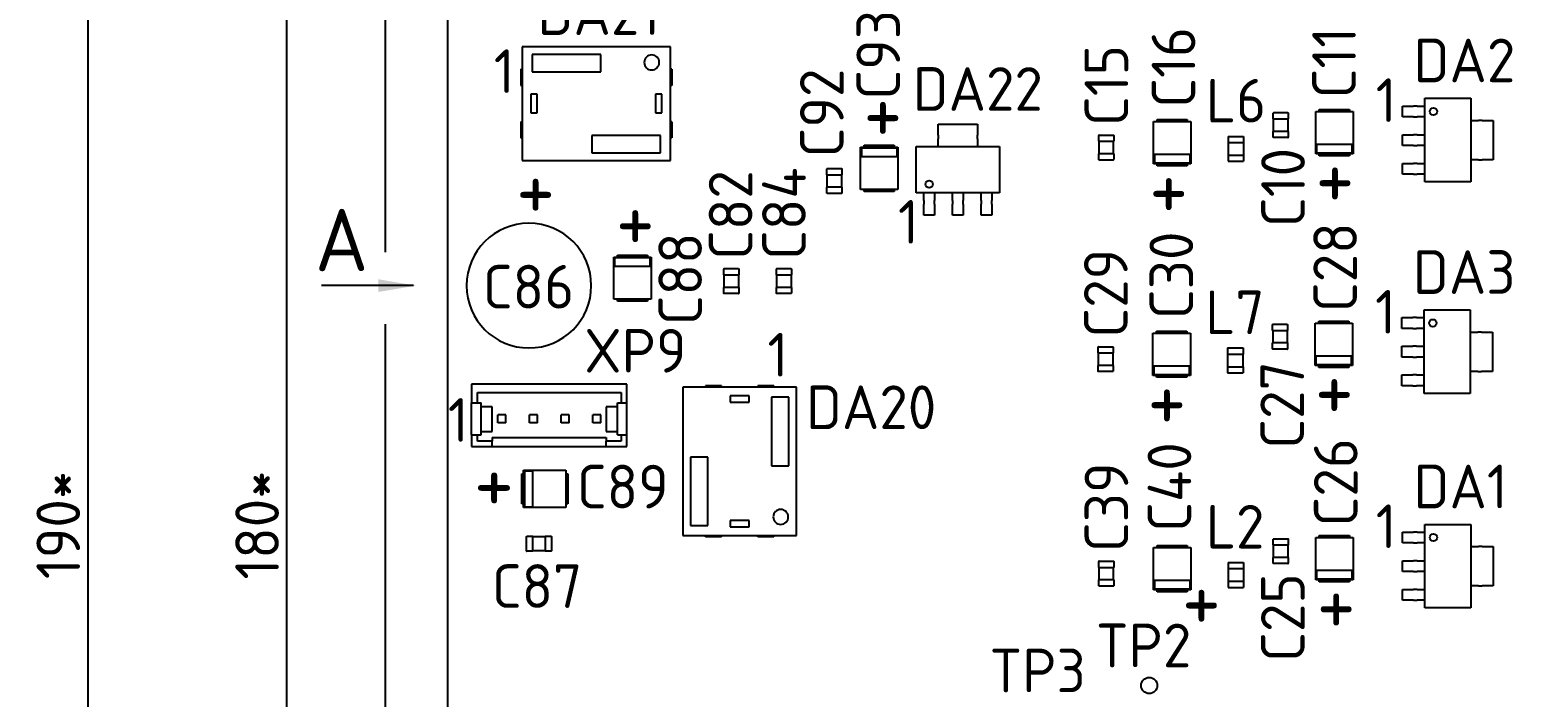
# Model space of a CAD drawing. Extents: x -34 to 51106, y -14166 to 1700.
# Drawn here: x 1425.5 to 1544.4, y 96.9 to 150.5 of the extents above; entities that cross this region are included whole.
import ezdxf

# ---------------------------------------------------------------- set-up
doc = ezdxf.new("R2010")
doc.units = 0
doc.linetypes.add('СПЛОШНАЯ', pattern=[0])
doc.layers.get('0').update_dxf_attribs({"linetype": 'CONTINUOUS'})
doc.layers.get('DEFPOINTS').update_dxf_attribs({"linetype": 'CONTINUOUS'})
for name, color, linetype in [('ВИДЫ', 30, 'CONTINUOUS'), ('РАЗМЕРЫ', 2, 'CONTINUOUS'), ('ТЕКСТ', 4, 'CONTINUOUS')]:
    doc.layers.add(name, color=color, linetype=linetype)
doc.styles.add('GOST_TYPE_B', font='GOST_B.TTF', dxfattribs={"height": 3.5})
doc.dimstyles.new('GOST', dxfattribs={"dimscale": 0, "dimtxt": 3.5, "dimasz": 3.5, "dimexe": 1.25, "dimexo": 0, "dimtad": 1, "dimdec": 3, "dimtxsty": 'GOST_TYPE_B', "dimcen": 5, "dimazin": 3, "dimtm": 1e-09, "dimtfac": 0.75, "dimtdec": 3, "dimtmove": 0, "dimatfit": 3, "dimtolj": 1})

# ---------------------------------------------------------------- blocks, each defined once
blk = doc.blocks.new('*D335')
at = {"layer": 'DEFPOINTS', "color": 0, "linetype": 'CONTINUOUS'}
for p in [(1459.01, 215.72), (1454.01, 205.72), (1459.01, 1.28)]:
    blk.add_point(p, dxfattribs=at)
at = {"layer": 'РАЗМЕРЫ', "color": 0, "linetype": 'СПЛОШНАЯ'}
for p, q in [((1454.01, 205.72), (1454.01, 216.97)), ((1450.51, 215.72), (1447.01, 215.72)), ((1454.01, 215.72), (1459.01, 215.72)), ((1462.51, 215.72), (1466.01, 215.72))]:
    blk.add_line(p, q, dxfattribs=at)
at = {"layer": 'РАЗМЕРЫ', "color": 0}
blk.add_line((1459.01, 1.28), (1459.01, 216.97), dxfattribs=at)
at = {"layer": 'РАЗМЕРЫ', "color": 0, "linetype": 'CONTINUOUS'}
for points in [[(1450.51, 216.3), (1450.51, 215.14), (1454.01, 215.72)], [(1462.51, 216.3), (1462.51, 215.14), (1459.01, 215.72)]]:
    blk.add_solid(points, dxfattribs=at)
at = {"layer": 'РАЗМЕРЫ', "color": 0, "linetype": 'CONTINUOUS', "insert": (1444.53, 218.37), "char_height": 3.5, "attachment_point": 5, "style": 'GOST_TYPE_B'}
blk.add_mtext('\\A1;5*', dxfattribs=at)
blk = doc.blocks.new('*D336')
at = {"layer": 'DEFPOINTS', "color": 0, "linetype": 'CONTINUOUS'}
for p in [(1454.01, 205.72), (1430.14, 15.72), (1437.21, 15.72)]:
    blk.add_point(p, dxfattribs=at)
at = {"layer": 'РАЗМЕРЫ', "color": 0, "linetype": 'СПЛОШНАЯ'}
for p, q in [((1454.01, 205.72), (1428.89, 205.72)), ((1430.14, 202.22), (1430.14, 19.22))]:
    blk.add_line(p, q, dxfattribs=at)
at = {"layer": 'РАЗМЕРЫ', "color": 0}
blk.add_line((1437.21, 15.72), (1428.89, 15.72), dxfattribs=at)
at = {"layer": 'РАЗМЕРЫ', "color": 0, "linetype": 'CONTINUOUS'}
for points in [[(1429.55, 202.22), (1430.72, 202.22), (1430.14, 205.72)], [(1429.55, 19.22), (1430.72, 19.22), (1430.14, 15.72)]]:
    blk.add_solid(points, dxfattribs=at)
at = {"layer": 'РАЗМЕРЫ', "color": 0, "linetype": 'CONTINUOUS', "insert": (1427.76, 110.72), "char_height": 3.5, "attachment_point": 5, "rotation": 90, "style": 'GOST_TYPE_B'}
blk.add_mtext('\\A1;190*', dxfattribs=at)
blk = doc.blocks.new('*D333')
at = {"layer": 'DEFPOINTS', "color": 0, "linetype": 'CONTINUOUS'}
for p in [(1446.09, 200.72), (1459.01, 200.72), (1469.01, 20.72)]:
    blk.add_point(p, dxfattribs=at)
at = {"layer": 'РАЗМЕРЫ', "color": 0}
blk.add_line((1459.01, 200.72), (1444.84, 200.72), dxfattribs=at)
at = {"layer": 'РАЗМЕРЫ', "color": 0, "linetype": 'СПЛОШНАЯ'}
for p, q in [((1446.09, 24.22), (1446.09, 197.22)), ((1469.01, 20.72), (1444.84, 20.72))]:
    blk.add_line(p, q, dxfattribs=at)
at = {"layer": 'РАЗМЕРЫ', "color": 0, "linetype": 'CONTINUOUS'}
for points in [[(1445.5, 197.22), (1446.67, 197.22), (1446.09, 200.72)], [(1445.5, 24.22), (1446.67, 24.22), (1446.09, 20.72)]]:
    blk.add_solid(points, dxfattribs=at)
at = {"layer": 'РАЗМЕРЫ', "color": 0, "linetype": 'CONTINUOUS', "insert": (1443.71, 110.72), "char_height": 3.5, "attachment_point": 5, "rotation": 90, "style": 'GOST_TYPE_B'}
blk.add_mtext('\\A1;180*', dxfattribs=at)

msp = doc.modelspace()

# ---------------------------------------------------------------- linework, layer by layer
at = {"linetype": 'CONTINUOUS'}
for p, q in [((1454.0128, 132.6078), (1454.0128, 205.7206)), ((1464.966, 149.0706), (1464.966, 139.9706)), ((1476.866, 149.0706), (1464.966, 149.0706)), ((1476.866, 139.9706), (1476.866, 149.0706)), ((1465.766, 148.4706), (1465.766, 147.0706)), ((1471.266, 148.4706), (1465.766, 148.4706)), ((1471.266, 147.0706), (1471.266, 148.4706)), ((1464.866, 147.2706), (1464.966, 147.2706)), ((1464.866, 147.2706), (1464.866, 145.9706)), ((1465.766, 147.0706), (1471.266, 147.0706)), ((1476.966, 147.2706), (1476.866, 147.2706)), ((1476.966, 147.2706), (1476.966, 145.9706)), ((1464.866, 145.9706), (1464.966, 145.9706)), ((1465.666, 145.2706), (1465.666, 143.7706)), ((1466.166, 145.2706), (1465.666, 145.2706)), ((1466.166, 143.7706), (1466.166, 145.2706)), ((1475.666, 145.2706), (1475.666, 143.7706)), ((1476.166, 145.2706), (1475.666, 145.2706)), ((1476.166, 143.7706), (1476.166, 145.2706)), ((1476.966, 145.9706), (1476.866, 145.9706)), ((1528.9068, 143.8906), (1528.9068, 144.0496)), ((1528.9068, 144.0496), (1531.3188, 144.0496)), ((1531.3188, 144.0496), (1531.3188, 143.8906)), ((1535.5678, 143.4636), (1535.5678, 144.3276)), ((1535.5678, 144.3276), (1536.1808, 144.3276)), ((1536.1808, 144.3276), (1536.3278, 144.3276)), ((1536.3278, 144.3276), (1536.4515, 144.3276)), ((1536.7458, 144.3276), (1536.4515, 144.3276)), ((1536.7458, 144.3276), (1537.3588, 144.3276)), ((1537.3588, 138.2426), (1537.3588, 144.9486)), ((1537.3588, 144.9486), (1541.0668, 144.9486)), ((1541.0668, 144.9486), (1541.0668, 138.2426)), ((1464.866, 143.0706), (1464.966, 143.0706)), ((1464.866, 143.0706), (1464.866, 141.7706)), ((1465.666, 143.7706), (1466.166, 143.7706)), ((1475.666, 143.7706), (1476.166, 143.7706)), ((1476.966, 143.0706), (1476.866, 143.0706)), ((1476.966, 143.0706), (1476.966, 141.7706)), ((1498.3378, 142.8656), (1501.4878, 142.8656)), ((1498.3378, 142.2526), (1498.3378, 142.8656)), ((1501.4878, 142.8656), (1501.4878, 142.2526)), ((1515.6138, 143.0906), (1518.6118, 143.0906)), ((1515.6138, 139.7006), (1515.6138, 143.0906)), ((1515.9068, 143.0906), (1515.9068, 143.2496)), ((1515.9068, 143.2496), (1518.3188, 143.2496)), ((1518.3188, 143.2496), (1518.3188, 143.0906)), ((1518.6118, 143.0906), (1518.6118, 139.7006)), ((1525.2128, 143.2956), (1525.2128, 143.7656)), ((1525.2128, 143.2956), (1525.2428, 143.2956)), ((1525.2428, 143.7956), (1526.3828, 143.7956)), ((1525.2428, 142.2956), (1525.2428, 143.2956)), ((1525.2428, 143.2956), (1526.3828, 143.2956)), ((1526.3828, 143.2956), (1526.3828, 142.2956)), ((1526.3828, 143.2956), (1526.4128, 143.2956)), ((1526.4128, 143.7656), (1526.4128, 143.2956)), ((1528.6138, 143.8906), (1531.6118, 143.8906)), ((1528.6138, 140.5006), (1528.6138, 143.8906)), ((1531.6118, 143.8906), (1531.6118, 140.5006)), ((1536.1808, 143.4636), (1535.5678, 143.4636)), ((1536.3278, 143.4636), (1536.1808, 143.4636)), ((1536.4515, 143.4636), (1536.3278, 143.4636)), ((1536.4515, 143.4636), (1536.7458, 143.4636)), ((1537.3588, 143.4636), (1536.7458, 143.4636)), ((1541.0668, 143.1706), (1541.6798, 143.1706)), ((1541.9742, 143.1706), (1541.6798, 143.1706)), ((1541.9742, 143.1706), (1542.0978, 143.1706)), ((1542.0978, 143.1706), (1542.2448, 143.1706)), ((1542.2448, 143.1706), (1542.8578, 143.1706)), ((1542.8578, 143.1706), (1542.8578, 140.0206)), ((1464.866, 141.7706), (1464.966, 141.7706)), ((1470.566, 141.9706), (1470.566, 140.5706)), ((1476.066, 141.9706), (1470.566, 141.9706)), ((1476.066, 140.5706), (1476.066, 141.9706)), ((1476.966, 141.7706), (1476.866, 141.7706)), ((1498.3378, 142.1056), (1498.3378, 142.2526)), ((1498.3378, 141.9819), (1498.3378, 142.1056)), ((1498.3378, 141.9819), (1498.3378, 141.6876)), ((1498.3378, 141.0746), (1498.3378, 141.6876)), ((1501.4878, 142.2526), (1501.4878, 142.1056)), ((1501.4878, 142.1056), (1501.4878, 141.9819)), ((1501.4878, 141.6876), (1501.4878, 141.9819)), ((1501.4878, 141.6876), (1501.4878, 141.0746)), ((1511.2128, 141.4956), (1511.2128, 141.9656)), ((1511.2428, 141.9956), (1512.3828, 141.9956)), ((1512.4128, 141.9656), (1512.4128, 141.4956)), ((1521.5878, 141.8956), (1522.8378, 141.8956)), ((1521.5878, 141.8956), (1521.5878, 141.3956)), ((1522.8378, 141.8956), (1522.8378, 141.3956)), ((1525.2128, 141.8256), (1525.2128, 142.2956)), ((1525.2428, 142.2956), (1525.2128, 142.2956)), ((1526.3828, 142.2956), (1525.2428, 142.2956)), ((1526.3828, 141.7956), (1525.2428, 141.7956)), ((1526.4128, 142.2956), (1526.3828, 142.2956)), ((1526.4128, 142.2956), (1526.4128, 141.8256)), ((1535.5678, 141.1636), (1535.5678, 142.0276)), ((1535.5678, 142.0276), (1536.1808, 142.0276)), ((1536.1808, 142.0276), (1536.3278, 142.0276)), ((1536.3278, 142.0276), (1536.4515, 142.0276)), ((1536.7458, 142.0276), (1536.4515, 142.0276)), ((1536.7458, 142.0276), (1537.3588, 142.0276)), ((1470.566, 140.5706), (1476.066, 140.5706)), ((1492.1138, 137.6256), (1492.1138, 141.0156)), ((1492.1138, 141.0156), (1495.1118, 141.0156)), ((1492.1818, 140.9486), (1492.1818, 140.2696)), ((1495.0438, 140.9486), (1492.1818, 140.9486)), ((1492.4068, 141.0156), (1492.4068, 141.1746)), ((1492.4068, 141.1746), (1494.8188, 141.1746)), ((1494.8188, 141.1746), (1494.8188, 141.0156)), ((1495.0438, 140.2696), (1495.0438, 140.9486)), ((1495.1118, 141.0156), (1495.1118, 137.6256)), ((1496.5598, 141.0746), (1503.2658, 141.0746)), ((1496.5598, 137.3666), (1496.5598, 141.0746)), ((1503.2658, 141.0746), (1503.2658, 137.3666)), ((1511.2128, 141.4956), (1511.2428, 141.4956)), ((1511.2128, 140.0256), (1511.2128, 140.4956)), ((1511.2428, 140.4956), (1511.2128, 140.4956)), ((1511.2428, 140.4956), (1511.2428, 141.4956)), ((1511.2428, 141.4956), (1512.3828, 141.4956)), ((1512.3828, 140.4956), (1511.2428, 140.4956)), ((1512.3828, 141.4956), (1512.3828, 140.4956)), ((1512.3828, 141.4956), (1512.4128, 141.4956)), ((1512.4128, 140.4956), (1512.3828, 140.4956)), ((1512.4128, 140.4956), (1512.4128, 140.0256)), ((1518.5438, 140.4466), (1515.6818, 140.4466)), ((1515.6818, 140.4466), (1515.6818, 139.7676)), ((1518.5438, 139.7676), (1518.5438, 140.4466)), ((1521.5878, 141.3956), (1522.8378, 141.3956)), ((1521.5878, 140.3956), (1522.8378, 140.3956)), ((1521.5878, 140.3956), (1521.5878, 139.8956)), ((1521.6003, 141.3956), (1521.6003, 140.3956)), ((1522.8253, 141.3956), (1522.8253, 140.3956)), ((1522.8378, 140.3956), (1522.8378, 139.8956)), ((1531.6118, 140.5006), (1528.6138, 140.5006)), ((1531.5438, 141.2466), (1528.6818, 141.2466)), ((1528.6818, 141.2466), (1528.6818, 140.5676)), ((1528.6818, 140.5676), (1531.5438, 140.5676)), ((1528.9068, 140.3416), (1528.9068, 140.5006)), ((1531.3188, 140.3416), (1528.9068, 140.3416)), ((1531.3188, 140.5006), (1531.3188, 140.3416)), ((1531.5438, 140.5676), (1531.5438, 141.2466)), ((1536.1808, 141.1636), (1535.5678, 141.1636)), ((1536.3278, 141.1636), (1536.1808, 141.1636)), ((1536.4515, 141.1636), (1536.3278, 141.1636)), ((1536.4515, 141.1636), (1536.7458, 141.1636)), ((1537.3588, 141.1636), (1536.7458, 141.1636)), ((1464.966, 139.9706), (1476.866, 139.9706)), ((1489.4128, 138.8206), (1489.4128, 139.2906)), ((1489.4428, 139.3206), (1490.5828, 139.3206)), ((1490.6128, 139.2906), (1490.6128, 138.8206)), ((1492.1818, 140.2696), (1495.0438, 140.2696)), ((1512.3828, 139.9956), (1511.2428, 139.9956)), ((1518.6118, 139.7006), (1515.6138, 139.7006)), ((1515.6818, 139.7676), (1518.5438, 139.7676)), ((1515.9068, 139.5416), (1515.9068, 139.7006)), ((1518.3188, 139.5416), (1515.9068, 139.5416)), ((1518.3188, 139.7006), (1518.3188, 139.5416)), ((1521.5878, 139.8956), (1522.8378, 139.8956)), ((1535.5678, 138.8636), (1535.5678, 139.7276)), ((1535.5678, 139.7276), (1536.1808, 139.7276)), ((1536.1808, 139.7276), (1536.3278, 139.7276)), ((1536.3278, 139.7276), (1536.4515, 139.7276)), ((1536.7458, 139.7276), (1536.4515, 139.7276)), ((1536.7458, 139.7276), (1537.3588, 139.7276)), ((1541.6798, 140.0206), (1541.0668, 140.0206)), ((1541.6798, 140.0206), (1541.9742, 140.0206)), ((1542.0978, 140.0206), (1541.9742, 140.0206)), ((1542.2448, 140.0206), (1542.0978, 140.0206)), ((1542.8578, 140.0206), (1542.2448, 140.0206)), ((1489.4128, 138.8206), (1489.4428, 138.8206)), ((1489.4428, 137.8206), (1489.4428, 138.8206)), ((1489.4428, 138.8206), (1490.5828, 138.8206)), ((1490.5828, 138.8206), (1490.5828, 137.8206)), ((1490.5828, 138.8206), (1490.6128, 138.8206)), ((1536.1808, 138.8636), (1535.5678, 138.8636)), ((1536.3278, 138.8636), (1536.1808, 138.8636)), ((1536.4515, 138.8636), (1536.3278, 138.8636)), ((1536.4515, 138.8636), (1536.7458, 138.8636)), ((1537.3588, 138.8636), (1536.7458, 138.8636)), ((1541.0668, 138.2426), (1537.3588, 138.2426)), ((1489.4128, 137.3506), (1489.4128, 137.8206)), ((1489.4428, 137.8206), (1489.4128, 137.8206)), ((1490.5828, 137.8206), (1489.4428, 137.8206)), ((1490.5828, 137.3206), (1489.4428, 137.3206)), ((1490.6128, 137.8206), (1490.5828, 137.8206)), ((1490.6128, 137.8206), (1490.6128, 137.3506)), ((1495.1118, 137.6256), (1492.1138, 137.6256)), ((1492.4068, 137.4666), (1492.4068, 137.6256)), ((1494.8188, 137.4666), (1492.4068, 137.4666)), ((1494.8188, 137.6256), (1494.8188, 137.4666)), ((1503.2658, 137.3666), (1496.5598, 137.3666)), ((1497.1808, 136.7536), (1497.1808, 137.3666)), ((1498.0448, 137.3666), (1498.0448, 136.7536)), ((1499.4808, 136.7536), (1499.4808, 137.3666)), ((1500.3448, 137.3666), (1500.3448, 136.7536)), ((1501.7808, 136.7536), (1501.7808, 137.3666)), ((1502.6448, 137.3666), (1502.6448, 136.7536)), ((1497.1808, 136.7536), (1497.1808, 136.4592)), ((1497.1808, 136.3356), (1497.1808, 136.4592)), ((1497.1808, 136.1886), (1497.1808, 136.3356)), ((1497.1808, 135.5756), (1497.1808, 136.1886)), ((1498.0448, 135.5756), (1497.1808, 135.5756)), ((1498.0448, 136.4592), (1498.0448, 136.7536)), ((1498.0448, 136.4592), (1498.0448, 136.3356)), ((1498.0448, 136.3356), (1498.0448, 136.1886)), ((1498.0448, 136.1886), (1498.0448, 135.5756)), ((1499.4808, 136.7536), (1499.4808, 136.4592)), ((1499.4808, 136.3356), (1499.4808, 136.4592)), ((1499.4808, 136.1886), (1499.4808, 136.3356)), ((1499.4808, 135.5756), (1499.4808, 136.1886)), ((1500.3448, 135.5756), (1499.4808, 135.5756)), ((1500.3448, 136.4592), (1500.3448, 136.7536)), ((1500.3448, 136.4592), (1500.3448, 136.3356)), ((1500.3448, 136.3356), (1500.3448, 136.1886)), ((1500.3448, 136.1886), (1500.3448, 135.5756)), ((1501.7808, 136.7536), (1501.7808, 136.4592)), ((1501.7808, 136.3356), (1501.7808, 136.4592)), ((1501.7808, 136.1886), (1501.7808, 136.3356)), ((1501.7808, 135.5756), (1501.7808, 136.1886)), ((1502.6448, 135.5756), (1501.7808, 135.5756)), ((1502.6448, 136.4592), (1502.6448, 136.7536)), ((1502.6448, 136.4592), (1502.6448, 136.3356)), ((1502.6448, 136.3356), (1502.6448, 136.1886)), ((1502.6448, 136.1886), (1502.6448, 135.5756)), ((1472.3138, 128.8256), (1472.3138, 132.2156)), ((1472.3138, 132.2156), (1475.3118, 132.2156)), ((1472.3818, 132.1486), (1472.3818, 131.4696)), ((1475.2438, 132.1486), (1472.3818, 132.1486)), ((1472.6068, 132.2156), (1472.6068, 132.3746)), ((1472.6068, 132.3746), (1475.0188, 132.3746)), ((1475.0188, 132.3746), (1475.0188, 132.2156)), ((1475.2438, 131.4696), (1475.2438, 132.1486)), ((1475.3118, 132.2156), (1475.3118, 128.8256)), ((1472.3818, 131.4696), (1475.2438, 131.4696)), ((1481.1427, 130.7835), (1481.1427, 131.2535)), ((1481.1727, 131.2835), (1482.3127, 131.2835)), ((1482.3427, 131.2535), (1482.3427, 130.7835)), ((1485.3638, 130.7835), (1485.3638, 131.2535)), ((1485.3938, 131.2835), (1486.5338, 131.2835)), ((1486.5638, 131.2535), (1486.5638, 130.7835)), ((1481.1427, 130.7835), (1481.1727, 130.7835)), ((1481.1427, 129.3135), (1481.1427, 129.7835)), ((1481.1727, 129.7835), (1481.1427, 129.7835)), ((1481.1727, 129.7835), (1481.1727, 130.7835)), ((1481.1727, 130.7835), (1482.3127, 130.7835)), ((1482.3127, 129.7835), (1481.1727, 129.7835)), ((1482.3127, 130.7835), (1482.3127, 129.7835)), ((1482.3127, 130.7835), (1482.3427, 130.7835)), ((1482.3427, 129.7835), (1482.3127, 129.7835)), ((1482.3427, 129.7835), (1482.3427, 129.3135)), ((1485.3638, 130.7835), (1485.3938, 130.7835)), ((1485.3638, 129.3135), (1485.3638, 129.7835)), ((1485.3938, 129.7835), (1485.3638, 129.7835)), ((1485.3938, 129.7835), (1485.3938, 130.7835)), ((1485.3938, 130.7835), (1486.5338, 130.7835)), ((1486.5338, 129.7835), (1485.3938, 129.7835)), ((1486.5338, 130.7835), (1486.5338, 129.7835)), ((1486.5338, 130.7835), (1486.5638, 130.7835)), ((1486.5638, 129.7835), (1486.5338, 129.7835)), ((1486.5638, 129.7835), (1486.5638, 129.3135)), ((1475.3118, 128.8256), (1472.3138, 128.8256)), ((1472.6068, 128.6666), (1472.6068, 128.8256)), ((1475.0188, 128.6666), (1472.6068, 128.6666)), ((1475.0188, 128.8256), (1475.0188, 128.6666)), ((1482.3127, 129.2835), (1481.1727, 129.2835)), ((1486.5338, 129.2835), (1485.3938, 129.2835)), ((1535.5178, 126.4886), (1535.5178, 127.3526)), ((1535.5178, 127.3526), (1536.1308, 127.3526)), ((1536.1308, 127.3526), (1536.2778, 127.3526)), ((1536.2778, 127.3526), (1536.4015, 127.3526)), ((1536.6958, 127.3526), (1536.4015, 127.3526)), ((1536.6958, 127.3526), (1537.3088, 127.3526)), ((1537.3088, 127.9736), (1541.0168, 127.9736)), ((1537.3088, 121.2676), (1537.3088, 127.9736)), ((1537.3088, 127.9736), (1541.0168, 127.9736)), ((1541.0168, 127.9736), (1541.0168, 121.2676)), ((1454.0128, 25.7206), (1454.0128, 126.841)), ((1515.5638, 126.1156), (1518.5618, 126.1156)), ((1515.5638, 122.7256), (1515.5638, 126.1156)), ((1515.8568, 126.1156), (1515.8568, 126.2746)), ((1515.8568, 126.2746), (1518.2688, 126.2746)), ((1518.2688, 126.2746), (1518.2688, 126.1156)), ((1518.5618, 126.1156), (1518.5618, 122.7256)), ((1525.1628, 126.3206), (1525.1628, 126.7906)), ((1525.1628, 126.3206), (1525.1928, 126.3206)), ((1525.1928, 126.8206), (1526.3328, 126.8206)), ((1525.1928, 125.3206), (1525.1928, 126.3206)), ((1525.1928, 126.3206), (1526.3328, 126.3206)), ((1526.3328, 126.3206), (1526.3328, 125.3206)), ((1526.3328, 126.3206), (1526.3628, 126.3206)), ((1526.3628, 126.7906), (1526.3628, 126.3206)), ((1528.5638, 126.9156), (1531.5618, 126.9156)), ((1528.5638, 123.5256), (1528.5638, 126.9156)), ((1528.8568, 126.9156), (1528.8568, 127.0746)), ((1528.8568, 127.0746), (1531.2688, 127.0746)), ((1531.2688, 127.0746), (1531.2688, 126.9156)), ((1531.5618, 126.9156), (1531.5618, 123.5256)), ((1536.1308, 126.4886), (1535.5178, 126.4886)), ((1536.2778, 126.4886), (1536.1308, 126.4886)), ((1536.4015, 126.4886), (1536.2778, 126.4886)), ((1536.4015, 126.4886), (1536.6958, 126.4886)), ((1537.3088, 126.4886), (1536.6958, 126.4886)), ((1541.0168, 126.1956), (1541.6298, 126.1956)), ((1541.9242, 126.1956), (1541.6298, 126.1956)), ((1541.9242, 126.1956), (1542.0478, 126.1956)), ((1542.0478, 126.1956), (1542.1948, 126.1956)), ((1542.1948, 126.1956), (1542.8078, 126.1956)), ((1542.8078, 126.1956), (1542.8078, 123.0456)), ((1511.1628, 124.5206), (1511.1628, 124.9906)), ((1511.1928, 125.0206), (1512.3328, 125.0206)), ((1512.3628, 124.9906), (1512.3628, 124.5206)), ((1521.5378, 124.9206), (1522.7878, 124.9206)), ((1521.5378, 124.9206), (1521.5378, 124.4206)), ((1522.7878, 124.9206), (1522.7878, 124.4206)), ((1525.1628, 124.8506), (1525.1628, 125.3206)), ((1525.1928, 125.3206), (1525.1628, 125.3206)), ((1526.3328, 125.3206), (1525.1928, 125.3206)), ((1526.3628, 125.3206), (1526.3328, 125.3206)), ((1526.3628, 125.3206), (1526.3628, 124.8506)), ((1535.5178, 124.1886), (1535.5178, 125.0526)), ((1535.5178, 125.0526), (1536.1308, 125.0526)), ((1536.1308, 125.0526), (1536.2778, 125.0526)), ((1536.2778, 125.0526), (1536.4015, 125.0526)), ((1536.6958, 125.0526), (1536.4015, 125.0526)), ((1536.6958, 125.0526), (1537.3088, 125.0526)), ((1511.1628, 124.5206), (1511.1928, 124.5206)), ((1511.1928, 123.5206), (1511.1928, 124.5206)), ((1511.1928, 124.5206), (1512.3328, 124.5206)), ((1512.3328, 124.5206), (1512.3328, 123.5206)), ((1512.3328, 124.5206), (1512.3628, 124.5206)), ((1521.5378, 124.4206), (1522.7878, 124.4206)), ((1521.5503, 124.4206), (1521.5503, 123.4206)), ((1522.7753, 124.4206), (1522.7753, 123.4206)), ((1526.3328, 124.8206), (1525.1928, 124.8206)), ((1531.4938, 124.2716), (1528.6318, 124.2716)), ((1528.6318, 124.2716), (1528.6318, 123.5926)), ((1531.4938, 123.5926), (1531.4938, 124.2716)), ((1536.1308, 124.1886), (1535.5178, 124.1886)), ((1536.2778, 124.1886), (1536.1308, 124.1886)), ((1536.4015, 124.1886), (1536.2778, 124.1886)), ((1536.4015, 124.1886), (1536.6958, 124.1886)), ((1537.3088, 124.1886), (1536.6958, 124.1886)), ((1511.1628, 123.0506), (1511.1628, 123.5206)), ((1511.1928, 123.5206), (1511.1628, 123.5206)), ((1512.3328, 123.5206), (1511.1928, 123.5206)), ((1512.3328, 123.0206), (1511.1928, 123.0206)), ((1512.3628, 123.5206), (1512.3328, 123.5206)), ((1512.3628, 123.5206), (1512.3628, 123.0506)), ((1518.5618, 122.7256), (1515.5638, 122.7256)), ((1518.4938, 123.4716), (1515.6318, 123.4716)), ((1515.6318, 123.4716), (1515.6318, 122.7926)), ((1515.6318, 122.7926), (1518.4938, 122.7926)), ((1515.8568, 122.5666), (1515.8568, 122.7256)), ((1518.2688, 122.5666), (1515.8568, 122.5666)), ((1518.2688, 122.7256), (1518.2688, 122.5666)), ((1518.4938, 122.7926), (1518.4938, 123.4716)), ((1521.5378, 123.4206), (1522.7878, 123.4206)), ((1521.5378, 123.4206), (1521.5378, 122.9206)), ((1521.5378, 122.9206), (1522.7878, 122.9206)), ((1522.7878, 123.4206), (1522.7878, 122.9206)), ((1531.5618, 123.5256), (1528.5638, 123.5256)), ((1528.6318, 123.5926), (1531.4938, 123.5926)), ((1528.8568, 123.3666), (1528.8568, 123.5256)), ((1531.2688, 123.3666), (1528.8568, 123.3666)), ((1531.2688, 123.5256), (1531.2688, 123.3666)), ((1535.5178, 121.8886), (1535.5178, 122.7526)), ((1535.5178, 122.7526), (1536.1308, 122.7526)), ((1536.1308, 122.7526), (1536.2778, 122.7526)), ((1536.2778, 122.7526), (1536.4015, 122.7526)), ((1536.6958, 122.7526), (1536.4015, 122.7526)), ((1536.6958, 122.7526), (1537.3088, 122.7526)), ((1541.6298, 123.0456), (1541.0168, 123.0456)), ((1541.6298, 123.0456), (1541.9242, 123.0456)), ((1542.0478, 123.0456), (1541.9242, 123.0456)), ((1542.1948, 123.0456), (1542.0478, 123.0456)), ((1542.8078, 123.0456), (1542.1948, 123.0456)), ((1460.9178, 122.0206), (1460.9178, 120.5073)), ((1473.3678, 122.0206), (1460.9178, 122.0206)), ((1461.3884, 120.5073), (1461.3884, 121.355)), ((1461.3884, 121.355), (1472.8973, 121.355)), ((1472.8973, 121.355), (1472.8973, 120.5073)), ((1473.3678, 120.5073), (1473.3678, 122.0206)), ((1486.9628, 121.7706), (1477.8628, 121.7706)), ((1477.8628, 121.7706), (1477.8628, 109.8706)), ((1479.6628, 121.8706), (1479.6628, 121.7706)), ((1480.9628, 121.8706), (1479.6628, 121.8706)), ((1480.9628, 121.8706), (1480.9628, 121.7706)), ((1485.1628, 121.8706), (1483.8628, 121.8706)), ((1483.8628, 121.8706), (1483.8628, 121.7706)), ((1485.1628, 121.8706), (1485.1628, 121.7706)), ((1486.9628, 109.8706), (1486.9628, 121.7706)), ((1536.1308, 121.8886), (1535.5178, 121.8886)), ((1536.2778, 121.8886), (1536.1308, 121.8886)), ((1536.4015, 121.8886), (1536.2778, 121.8886)), ((1536.4015, 121.8886), (1536.6958, 121.8886)), ((1537.3088, 121.8886), (1536.6958, 121.8886)), ((1460.9178, 120.5073), (1461.3884, 120.5073)), ((1460.9178, 120.3706), (1460.9178, 120.5073)), ((1460.9178, 118.0906), (1460.9178, 120.3706)), ((1461.3884, 120.5073), (1461.6828, 120.5073)), ((1461.6828, 120.3706), (1461.6828, 120.5073)), ((1461.6828, 118.0906), (1461.6828, 120.3706)), ((1462.5728, 120.2106), (1461.6828, 120.2106)), ((1462.5728, 118.2306), (1462.5728, 120.2106)), ((1472.6028, 120.2106), (1471.7128, 120.2106)), ((1471.7128, 120.2106), (1471.7128, 118.2306)), ((1472.6028, 120.3706), (1472.6028, 120.5073)), ((1472.6028, 120.5073), (1472.8973, 120.5073)), ((1472.6028, 118.0906), (1472.6028, 120.3706)), ((1472.8973, 120.5073), (1473.3678, 120.5073)), ((1473.3678, 120.3706), (1473.3678, 120.5073)), ((1473.3678, 118.0906), (1473.3678, 120.3706)), ((1483.1628, 121.0706), (1481.6628, 121.0706)), ((1481.6628, 121.0706), (1481.6628, 120.5706)), ((1481.6628, 120.5706), (1483.1628, 120.5706)), ((1483.1628, 120.5706), (1483.1628, 121.0706)), ((1486.3628, 120.9706), (1484.9628, 120.9706)), ((1484.9628, 120.9706), (1484.9628, 115.4706)), ((1486.3628, 115.4706), (1486.3628, 120.9706)), ((1541.0168, 121.2676), (1537.3088, 121.2676)), ((1463.0153, 118.9131), (1463.0153, 119.5481)), ((1463.6503, 119.5481), (1463.0153, 119.5481)), ((1463.6503, 118.9131), (1463.6503, 119.5481)), ((1465.5553, 118.9131), (1465.5553, 119.5481)), ((1466.1903, 119.5481), (1465.5553, 119.5481)), ((1466.1903, 118.9131), (1466.1903, 119.5481)), ((1468.0953, 118.9131), (1468.0953, 119.5481)), ((1468.7303, 119.5481), (1468.0953, 119.5481)), ((1468.7303, 118.9131), (1468.7303, 119.5481)), ((1470.6353, 118.9131), (1470.6353, 119.5481)), ((1471.2703, 119.5481), (1470.6353, 119.5481)), ((1471.2703, 118.9131), (1471.2703, 119.5481)), ((1460.9178, 117.9539), (1460.9178, 118.0906)), ((1460.9178, 117.9539), (1461.3884, 117.9539)), ((1460.9178, 117.9539), (1460.9178, 117.0206)), ((1461.3884, 117.4361), (1461.3884, 117.9539)), ((1461.3884, 117.9539), (1461.6828, 117.9539)), ((1461.6828, 118.2306), (1462.5728, 118.2306)), ((1461.6828, 117.9539), (1461.6828, 118.0906)), ((1463.6503, 118.9131), (1463.0153, 118.9131)), ((1466.1903, 118.9131), (1465.5553, 118.9131)), ((1468.7303, 118.9131), (1468.0953, 118.9131)), ((1471.2703, 118.9131), (1470.6353, 118.9131)), ((1471.7128, 118.2306), (1472.6028, 118.2306)), ((1472.6028, 117.9539), (1472.6028, 118.0906)), ((1472.6028, 117.9539), (1472.8973, 117.9539)), ((1472.8973, 117.9539), (1473.3678, 117.9539)), ((1472.8973, 117.9539), (1472.8973, 117.4362)), ((1473.3678, 117.9539), (1473.3678, 118.0906)), ((1473.3678, 117.0206), (1473.3678, 117.9539)), ((1460.9178, 117.0206), (1462.5728, 117.0206)), ((1462.5728, 117.4361), (1461.3884, 117.4361)), ((1462.5728, 117.7306), (1471.7128, 117.7306)), ((1462.5728, 117.7306), (1462.5728, 117.4361)), ((1462.5728, 117.0206), (1462.5728, 117.4361)), ((1462.5728, 117.0206), (1471.7128, 117.0206)), ((1471.7128, 117.7306), (1471.7128, 117.4362)), ((1471.7128, 117.0206), (1471.7128, 117.4362)), ((1472.8973, 117.4362), (1471.7128, 117.4362)), ((1471.7128, 117.0206), (1473.3678, 117.0206)), ((1478.4628, 116.1706), (1478.4628, 110.6706)), ((1479.8628, 116.1706), (1478.4628, 116.1706)), ((1479.8628, 110.6706), (1479.8628, 116.1706)), ((1484.9628, 115.4706), (1486.3628, 115.4706)), ((1464.9301, 114.8266), (1465.0891, 114.8266)), ((1464.9301, 112.4146), (1464.9301, 114.8266)), ((1465.0891, 115.1196), (1468.4791, 115.1196)), ((1465.0891, 112.1216), (1465.0891, 115.1196)), ((1465.8351, 115.0516), (1465.1561, 115.0516)), ((1465.1561, 115.0516), (1465.1561, 112.1896)), ((1465.8351, 112.1896), (1465.8351, 115.0516)), ((1468.4791, 115.1196), (1468.4791, 112.1216)), ((1468.4791, 114.8266), (1468.6381, 114.8266)), ((1468.6381, 114.8266), (1468.6381, 112.4146)), ((1465.0891, 112.4146), (1464.9301, 112.4146)), ((1468.4791, 112.1216), (1465.0891, 112.1216)), ((1465.1561, 112.1896), (1465.8351, 112.1896)), ((1468.6381, 112.4146), (1468.4791, 112.4146)), ((1478.4628, 110.6706), (1479.8628, 110.6706)), ((1483.1628, 111.0706), (1481.6628, 111.0706)), ((1481.6628, 111.0706), (1481.6628, 110.5706)), ((1483.1628, 110.5706), (1483.1628, 111.0706)), ((1537.3588, 110.7736), (1541.0668, 110.7736)), ((1537.3588, 104.0676), (1537.3588, 110.7736)), ((1537.3588, 110.7736), (1541.0668, 110.7736)), ((1541.0668, 110.7736), (1541.0668, 104.0676)), ((1465.3128, 108.6506), (1465.3128, 109.7906)), ((1465.3428, 109.8206), (1465.8128, 109.8206)), ((1465.8128, 109.7906), (1465.8128, 109.8206)), ((1465.8128, 109.7906), (1466.8128, 109.7906)), ((1465.8128, 108.6506), (1465.8128, 109.7906)), ((1466.8128, 109.8206), (1467.2828, 109.8206)), ((1466.8128, 109.8206), (1466.8128, 109.7906)), ((1466.8128, 109.7906), (1466.8128, 108.6506)), ((1467.3128, 109.7906), (1467.3128, 108.6506)), ((1477.8628, 109.8706), (1486.9628, 109.8706)), ((1479.6628, 109.7706), (1479.6628, 109.8706)), ((1480.9628, 109.7706), (1479.6628, 109.7706)), ((1480.9628, 109.7706), (1480.9628, 109.8706)), ((1481.6628, 110.5706), (1483.1628, 110.5706)), ((1483.8628, 109.7706), (1483.8628, 109.8706)), ((1485.1628, 109.7706), (1483.8628, 109.7706)), ((1485.1628, 109.7706), (1485.1628, 109.8706)), ((1525.2128, 109.1206), (1525.2128, 109.5906)), ((1525.2428, 109.6206), (1526.3828, 109.6206)), ((1526.4128, 109.5906), (1526.4128, 109.1206)), ((1528.6138, 109.7156), (1531.6118, 109.7156)), ((1528.6138, 106.3256), (1528.6138, 109.7156)), ((1528.9068, 109.7156), (1528.9068, 109.8746)), ((1528.9068, 109.8746), (1531.3188, 109.8746)), ((1531.3188, 109.8746), (1531.3188, 109.7156)), ((1531.6118, 109.7156), (1531.6118, 106.3256)), ((1535.5678, 109.2886), (1535.5678, 110.1526)), ((1535.5678, 110.1526), (1536.1808, 110.1526)), ((1536.1808, 110.1526), (1536.3278, 110.1526)), ((1536.3278, 110.1526), (1536.4515, 110.1526)), ((1536.7458, 110.1526), (1536.4515, 110.1526)), ((1536.7458, 110.1526), (1537.3588, 110.1526)), ((1465.8128, 108.6206), (1465.3428, 108.6206)), ((1466.8128, 108.6506), (1465.8128, 108.6506)), ((1465.8128, 108.6206), (1465.8128, 108.6506)), ((1466.8128, 108.6506), (1466.8128, 108.6206)), ((1467.2828, 108.6206), (1466.8128, 108.6206)), ((1515.6138, 108.9156), (1518.6118, 108.9156)), ((1515.6138, 105.5256), (1515.6138, 108.9156)), ((1515.9068, 108.9156), (1515.9068, 109.0746)), ((1515.9068, 109.0746), (1518.3188, 109.0746)), ((1518.3188, 109.0746), (1518.3188, 108.9156)), ((1518.6118, 108.9156), (1518.6118, 105.5256)), ((1525.2128, 109.1206), (1525.2428, 109.1206)), ((1525.2428, 108.1206), (1525.2428, 109.1206)), ((1525.2428, 109.1206), (1526.3828, 109.1206)), ((1526.3828, 109.1206), (1526.3828, 108.1206)), ((1526.3828, 109.1206), (1526.4128, 109.1206)), ((1536.1808, 109.2886), (1535.5678, 109.2886)), ((1536.3278, 109.2886), (1536.1808, 109.2886)), ((1536.4515, 109.2886), (1536.3278, 109.2886)), ((1536.4515, 109.2886), (1536.7458, 109.2886)), ((1537.3588, 109.2886), (1536.7458, 109.2886)), ((1541.0668, 108.9956), (1541.6798, 108.9956)), ((1541.9742, 108.9956), (1541.6798, 108.9956)), ((1541.9742, 108.9956), (1542.0978, 108.9956)), ((1542.0978, 108.9956), (1542.2448, 108.9956)), ((1542.2448, 108.9956), (1542.8578, 108.9956)), ((1542.8578, 108.9956), (1542.8578, 105.8456)), ((1511.2128, 107.3206), (1511.2128, 107.7906)), ((1511.2128, 107.3206), (1511.2428, 107.3206)), ((1511.2428, 107.8206), (1512.3828, 107.8206)), ((1511.2428, 106.3206), (1511.2428, 107.3206)), ((1511.2428, 107.3206), (1512.3828, 107.3206)), ((1512.3828, 107.3206), (1512.3828, 106.3206)), ((1512.3828, 107.3206), (1512.4128, 107.3206)), ((1512.4128, 107.7906), (1512.4128, 107.3206)), ((1521.5878, 107.7206), (1522.8378, 107.7206)), ((1521.5878, 107.7206), (1521.5878, 107.2206)), ((1521.5878, 107.2206), (1522.8378, 107.2206)), ((1521.6003, 107.2206), (1521.6003, 106.2206)), ((1522.8253, 107.2206), (1522.8253, 106.2206)), ((1522.8378, 107.7206), (1522.8378, 107.2206)), ((1525.2128, 107.6506), (1525.2128, 108.1206)), ((1525.2428, 108.1206), (1525.2128, 108.1206)), ((1526.3828, 108.1206), (1525.2428, 108.1206)), ((1526.3828, 107.6206), (1525.2428, 107.6206)), ((1526.4128, 108.1206), (1526.3828, 108.1206)), ((1526.4128, 108.1206), (1526.4128, 107.6506)), ((1531.5438, 107.0716), (1528.6818, 107.0716)), ((1528.6818, 107.0716), (1528.6818, 106.3926)), ((1531.5438, 106.3926), (1531.5438, 107.0716)), ((1535.5678, 106.9886), (1535.5678, 107.8526)), ((1535.5678, 107.8526), (1536.1808, 107.8526)), ((1536.1808, 107.8526), (1536.3278, 107.8526)), ((1536.3278, 107.8526), (1536.4515, 107.8526)), ((1536.7458, 107.8526), (1536.4515, 107.8526)), ((1536.7458, 107.8526), (1537.3588, 107.8526)), ((1511.2128, 105.8506), (1511.2128, 106.3206)), ((1511.2428, 106.3206), (1511.2128, 106.3206)), ((1512.3828, 106.3206), (1511.2428, 106.3206)), ((1512.4128, 106.3206), (1512.3828, 106.3206)), ((1512.4128, 106.3206), (1512.4128, 105.8506)), ((1518.5438, 106.2716), (1515.6818, 106.2716)), ((1515.6818, 106.2716), (1515.6818, 105.5926)), ((1518.5438, 105.5926), (1518.5438, 106.2716)), ((1521.5878, 106.2206), (1522.8378, 106.2206)), ((1521.5878, 106.2206), (1521.5878, 105.7206)), ((1522.8378, 106.2206), (1522.8378, 105.7206)), ((1531.6118, 106.3256), (1528.6138, 106.3256)), ((1528.6818, 106.3926), (1531.5438, 106.3926)), ((1528.9068, 106.1666), (1528.9068, 106.3256)), ((1531.3188, 106.1666), (1528.9068, 106.1666)), ((1531.3188, 106.3256), (1531.3188, 106.1666)), ((1536.1808, 106.9886), (1535.5678, 106.9886)), ((1536.3278, 106.9886), (1536.1808, 106.9886)), ((1536.4515, 106.9886), (1536.3278, 106.9886)), ((1536.4515, 106.9886), (1536.7458, 106.9886)), ((1537.3588, 106.9886), (1536.7458, 106.9886)), ((1541.6798, 105.8456), (1541.0668, 105.8456)), ((1541.6798, 105.8456), (1541.9742, 105.8456)), ((1542.0978, 105.8456), (1541.9742, 105.8456)), ((1542.2448, 105.8456), (1542.0978, 105.8456)), ((1542.8578, 105.8456), (1542.2448, 105.8456)), ((1512.3828, 105.8206), (1511.2428, 105.8206)), ((1518.6118, 105.5256), (1515.6138, 105.5256)), ((1515.6818, 105.5926), (1518.5438, 105.5926)), ((1515.9068, 105.3666), (1515.9068, 105.5256)), ((1518.3188, 105.3666), (1515.9068, 105.3666)), ((1518.3188, 105.5256), (1518.3188, 105.3666)), ((1521.5878, 105.7206), (1522.8378, 105.7206)), ((1535.5678, 104.6886), (1535.5678, 105.5526)), ((1535.5678, 105.5526), (1536.1808, 105.5526)), ((1536.1808, 104.6886), (1535.5678, 104.6886)), ((1536.1808, 105.5526), (1536.3278, 105.5526)), ((1536.3278, 104.6886), (1536.1808, 104.6886)), ((1536.3278, 105.5526), (1536.4515, 105.5526)), ((1536.4515, 104.6886), (1536.3278, 104.6886)), ((1536.7458, 105.5526), (1536.4515, 105.5526)), ((1536.4515, 104.6886), (1536.7458, 104.6886)), ((1536.7458, 105.5526), (1537.3588, 105.5526)), ((1537.3588, 104.6886), (1536.7458, 104.6886)), ((1541.0668, 104.0676), (1537.3588, 104.0676))]:
    msp.add_line(p, q, dxfattribs=at)
for centre, radius in [((1538.0568, 143.8956), 0.2955), ((1497.6128, 138.0646), 0.2955), ((1538.0068, 126.9206), 0.2955), ((1538.0568, 109.7206), 0.2955), ((1515.2628, 97.8469), 0.65)]:
    msp.add_circle(centre, radius, dxfattribs=at)
for centre, radius, start, end in [((1475.366, 147.8206), 0.6, 90.00001, 270.00001), ((1475.366, 147.8206), 0.6, 270.00001, 90.00001), ((1525.2428, 143.7656), 0.03, 90.000001, 180.000001), ((1511.2428, 141.9656), 0.03, 90.000001, 180.000001), ((1526.3828, 141.8256), 0.03, 270.000001, 0.000001), ((1489.4428, 139.2906), 0.03, 90.000003, 180.000003), ((1512.3828, 140.0256), 0.03, 270.000001, 0.000001), ((1490.5828, 137.3506), 0.03, 270.000003, 0.000003), ((1465.5128, 129.9206), 5, 270.000003, 180.000003), ((1481.1727, 131.2535), 0.03, 90.000001, 180.000001), ((1485.3938, 131.2535), 0.03, 90.000001, 180.000001), ((1465.5128, 129.9206), 5, 180.000003, 270.000003), ((1482.3127, 129.3135), 0.03, 270.000001, 0.000001), ((1486.5338, 129.3135), 0.03, 270.000001, 0.000001), ((1525.1928, 126.7906), 0.03, 90.000001, 180.000001), ((1511.1928, 124.9906), 0.03, 90.000001, 180.000001), ((1526.3328, 124.8506), 0.03, 270.000001, 0.000001), ((1512.3328, 123.0506), 0.03, 270.000001, 0.000001), ((1485.7128, 111.3706), 0.6, 0.000001, 180.000001), ((1485.7128, 111.3706), 0.6, 180.000001, 0.000001), ((1467.2828, 109.7906), 0.03, 0.000005, 90.000005), ((1525.2428, 109.5906), 0.03, 90.000001, 180.000001), ((1465.3428, 108.6506), 0.03, 180.000005, 270.000005), ((1511.2428, 107.7906), 0.03, 90.000001, 180.000001), ((1526.3828, 107.6506), 0.03, 270.000001, 0.000001), ((1512.3828, 105.8506), 0.03, 270.000001, 0.000001)]:
    msp.add_arc(centre, radius, start, end, dxfattribs=at)
at = {"linetype": 'CONTINUOUS', "extrusion": (0, 0, -1)}
for centre, start, end in [((-1526.3828, 143.7656), 89.999999, 179.999999), ((-1512.3828, 141.9656), 89.999999, 179.999999), ((-1525.2428, 141.8256), 269.999999, 359.999999), ((-1490.5828, 139.2906), 89.999997, 179.999997), ((-1511.2428, 140.0256), 269.999999, 359.999999), ((-1489.4428, 137.3506), 269.999997, 359.999997), ((-1482.3127, 131.2535), 89.999999, 179.999999), ((-1486.5338, 131.2535), 89.999999, 179.999999), ((-1481.1727, 129.3135), 269.999999, 359.999999), ((-1485.3938, 129.3135), 269.999999, 359.999999), ((-1526.3328, 126.7906), 89.999999, 179.999999), ((-1512.3328, 124.9906), 89.999999, 179.999999), ((-1525.1928, 124.8506), 269.999999, 359.999999), ((-1511.1928, 123.0506), 269.999999, 359.999999), ((-1465.3428, 109.7906), 0, 89.999995), ((-1526.3828, 109.5906), 89.999999, 179.999999), ((-1467.2828, 108.6506), 179.999995, 269.999995), ((-1512.3828, 107.7906), 89.999999, 179.999999), ((-1525.2428, 107.6506), 269.999999, 359.999999), ((-1511.2428, 105.8506), 269.999999, 359.999999)]:
    msp.add_arc(centre, 0.03, start, end, dxfattribs=at)
at = {"layer": 'ВИДЫ', "linetype": 'CONTINUOUS'}
msp.add_line((1456.2511, 129.9206), (1448.8689, 129.9206), dxfattribs=at)
msp.add_solid([(1456.4689, 129.9206), (1453.4243, 129.4111), (1453.4243, 130.4301)], dxfattribs=at)

# ---------------------------------------------------------------- texts
at = {"layer": 'ВИДЫ', "linetype": 'CONTINUOUS', "style": 'GOST_TYPE_B'}
msp.add_text('A', height=5, dxfattribs=at).set_placement((1448.3458, 131.0824))
at = {"layer": 'ТЕКСТ', "style": 'GOST_TYPE_B'}
for s, p in [('DA21', (1466.2062, 150.0312)), ('DA2', (1536.4668, 146.2353)), ('DA22', (1496.2936, 143.9448)), ('L6', (1519.8176, 143.0061)), ('1', (1495.1106, 133.2872)), ('DA3', (1536.4168, 129.2603)), ('C86', (1461.8059, 128.0847)), ('L7', (1519.7676, 126.0311)), ('XP9', (1469.9373, 122.9473)), ('1', (1484.6472, 122.6263)), ('DA20', (1487.7393, 118.4178)), ('C89', (1469.3499, 112.0508)), ('DA1', (1536.4668, 112.0603)), ('L2', (1519.8176, 108.8311)), ('C87', (1462.5296, 104.0712)), ('TP2', (1510.9786, 99.3088)), ('TP3', (1502.4471, 97.3015))]:
    msp.add_text(s, height=3.5, dxfattribs=at).set_placement(p)
for s, height, rotation, p in [('C93', 3.5, 90, (1495.2796, 144.832)), ('C16', 3.5, 90, (1518.9626, 144.1843)), ('C11', 3.5, 90, (1531.835, 144.9349)), ('1', 3.5, 360, (1462.6961, 145.3706)), ('C15', 3.5, 90, (1513.5811, 142.7185)), ('C92', 3.5, 90, (1490.7531, 140.1966)), ('1', 3.5, 360, (1533.4285, 143.0456)), ('+', 5, 270, (1491.9261, 145.0003)), ('C10', 3.5, 90, (1527.7488, 134.6113)), ('C84', 3.5, 90, (1487.7224, 131.9799)), ('+', 5, 90, (1532.1325, 136.4956)), ('+', 5, 270, (1464.0692, 138.8403)), ('C82', 3.5, 90, (1483.44, 131.9799)), ('+', 5, 90, (1518.8052, 135.6404)), ('+', 5, 270, (1472.0642, 136.3206)), ('C28', 3.5, 90, (1531.9261, 127.7948)), ('C88', 3.5, 90, (1479.3951, 126.7413)), ('C30', 3.5, 90, (1518.7867, 127.2292)), ('C29', 3.5, 90, (1513.5311, 125.7435)), ('1', 3.5, 360, (1533.3785, 126.0706)), ('C27', 3.5, 90, (1527.6803, 116.8354)), ('+', 5, 90, (1518.6552, 118.6904)), ('+', 5, 90, (1532.0825, 119.5206)), ('1', 3.5, 360, (1459.0128, 117.3964)), ('C40', 3.5, 90, (1518.6367, 110.1685)), ('C26', 3.5, 90, (1531.9761, 110.5948)), ('C39', 3.5, 90, (1513.5811, 108.5435)), ('+', 5, 360, (1461.0841, 111.7206)), ('1', 3.5, 360, (1533.4285, 108.8706)), ('C25', 3.5, 90, (1527.7303, 99.7373)), ('+', 5, 90, (1521.4253, 102.6241)), ('+', 5, 90, (1532.2325, 102.3206))]:
    msp.add_text(s, height=height, rotation=rotation, dxfattribs=at).set_placement(p)

# ---------------------------------------------------------------- dimensions: what is measured, and where the dimension line sits
at = {"layer": 'РАЗМЕРЫ', "linetype": 'CONTINUOUS'}
dim = msp.add_linear_dim(base=(1459.0128, 215.7206), p1=(1454.0128, 205.7206), p2=(1459.0128, 1.2785), text='<>*', dimstyle='GOST', override={"dimscale": 1}, dxfattribs=at)
dim.commit()
dim.dimension.update_dxf_attribs({"geometry": '*D335', "text_midpoint": (1444.5325, 215.9958), "dimtype": 160})
for base, p1, p2, picture, middle in [((1430.1376, 15.7206), (1454.0128, 205.7206), (1437.2139, 15.7206), '*D336', (1427.7626, 110.7206)), ((1446.0854, 200.7206), (1469.0128, 20.7206), (1459.0128, 200.7206), '*D333', (1443.7104, 110.7206))]:
    dim = msp.add_linear_dim(base=base, p1=p1, p2=p2, angle=90, text='<>*', dimstyle='GOST', override={"dimscale": 1}, dxfattribs=at)
    dim.commit()
    dim.dimension.update_dxf_attribs({"geometry": picture, "text_midpoint": middle})

doc.saveas('drawing.dxf')
